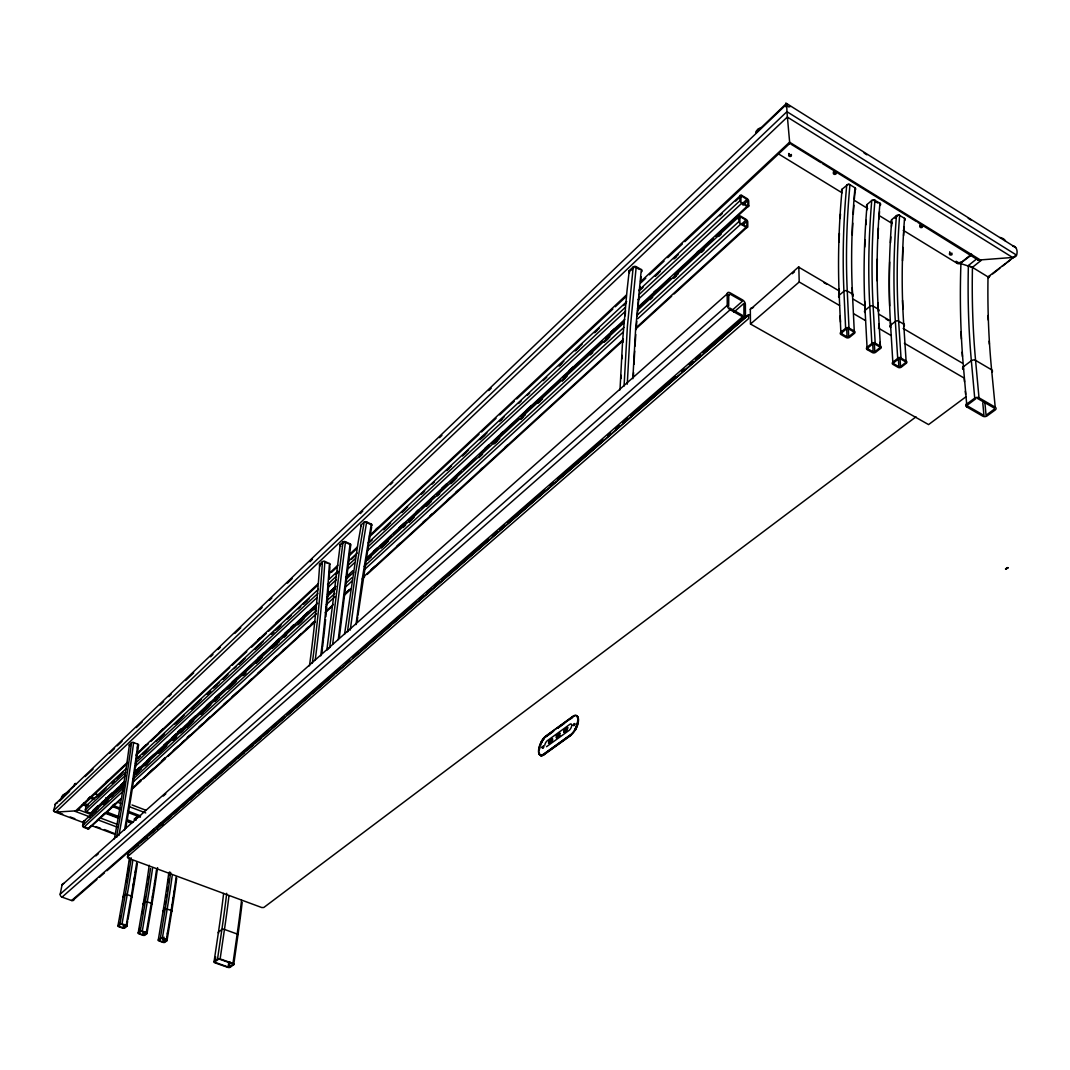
<?xml version="1.0" encoding="UTF-8"?>
<svg xmlns="http://www.w3.org/2000/svg" width="1070" height="1070" viewBox="0 0 1070 1070"><rect width="100%" height="100%" fill="white"/><g stroke="black" fill="none" stroke-linecap="round" stroke-linejoin="round"><path stroke-width="1.5" d="M1007.512 567.996L1007.485 567.969A3.437 2.046 -58.5 0 1 1007.485 567.635L1007.579 567.956M1005.653 569.213L1007.846 567.822M573.921 725.607L573.426 724.912M573.212 725.206L573.761 725.58M542.383 747.395L542.851 748.091M627.261 384.17L630.444 326.256L636.222 266.671A2.153 1.551 0.4 0 0 633.199 266.952L629.254 270.643L627.033 290.492L622.646 340.086L620.011 389.694A2.22 1.525 0.7 0 0 619.624 390.216M624.064 386.083L627.381 326.524L633.199 266.952M632.838 378.713L635.634 329.092L641.304 269.546L636.222 266.671M633.44 375.891L633.587 372.587M620.961 378.593L621.108 375.289M633.975 364.322L634.697 351.094M1007.9 567.916L1005.907 568.972M621.991 358.758L622.192 355.454M635.018 346.132L635.794 334.562M623.061 342.226L623.302 338.922M636.155 329.6L636.797 321.334M786.985 105.435L786.731 103.589L1015.671 247.531L1012.862 245.926C1018.306 246.194 1018.841 257.964 1012.581 257.469L978.127 260.09L917.873 222.453M637.212 316.372L637.934 308.106M625.188 315.797L625.468 312.48M638.242 304.803L639.031 296.537M639.526 291.575L640.047 286.613M640.569 281.651L641.117 276.689M339.284 637.88L350.692 545.459A1.806 1.11 7.4 0 0 350.104 543.881L345.503 541.754A1.806 1.11 7.5 0 0 343.029 541.928L340.247 544.577L326.832 650.132L328.744 648.433M350.238 630.123L357.527 576.703L366.676 521.933A1.832 1.137 7.6 0 0 364.161 522.106L361.285 524.781L358.035 543.012L344.527 634.416M338.254 639.633L350.104 543.881M343.029 541.928L329.694 647.591A1.872 1.083 7.3 0 1 330.189 647.31M332.663 644.14L345.503 541.754M355.976 624.599L362.248 578.857L371.303 524.099L366.676 521.933M357.166 621.603L357.741 617.015M563.81 732.134L564.077 730.021L567.448 727.573L567.18 729.686L563.81 732.134L566.592 730.783M564.331 732.415L564.612 730.288L567.983 727.854M357.942 615.491L368.441 545.473M556.681 737.952L556.962 735.839L560.305 733.418M559.49 735.25L559.77 733.137L556.427 735.558L556.146 737.685L560.025 735.531M551.879 740.774L552.16 738.661L548.843 741.069L548.562 743.168L552.401 741.042L552.682 738.942L549.365 741.336L549.084 743.449L552.401 741.042M229.167 967.053L230.117 962.024M223.617 893.423A625.147 180.362 -71.3 0 1 218.454 932.117L214.08 961.529A1.926 0.869 7.6 0 0 214.856 962.799L227.642 967.32A1.926 0.869 7.4 0 0 230.237 967.24L233.715 964.712A1.926 0.869 7.4 0 0 232.952 963.441L237.165 934.016A631.755 185.645 -71.4 0 0 241.539 900.378M233.715 964.712L237.914 935.3A1.913 0.883 7.4 0 0 237.165 934.016L224.459 929.429A1.913 0.896 7.6 0 0 221.878 929.509L218.454 932.117A1.913 0.883 7.7 0 0 218.641 933.12M228.82 962.064L228.111 966.986L215.03 962.331M232.952 963.441L220.139 958.907L224.459 929.429A633.346 183.237 -71.3 0 0 228.98 895.737M215.659 956.901L214.923 961.836L218.614 959.175M214.08 961.529L217.531 958.987L221.878 929.509A631.755 182.368 -71.3 0 0 226.72 893.289M168.833 872.531A534.452 148.797 -70.8 0 1 163.135 910.757L158.293 939.915A1.511 0.682 8.3 0 0 158.935 940.918L162.921 942.336L163.456 939.072M164.071 937.173L163.269 942.068L159.283 940.65M164.807 938.764L164.272 942.028L166.412 940.303M162.921 942.336A1.511 0.682 8.3 0 0 164.94 942.269L167 940.65A1.511 0.682 8.3 0 0 166.358 939.647L171.133 910.476A539.374 151.285 -70.8 0 0 176.109 877.079M166.331 940.423L166.867 937.159M167.401 933.896L167.936 930.646M167 940.65L171.762 911.493A537.862 151.111 -70.8 0 0 176.724 878.122M158.293 939.915L160.339 938.296L165.168 909.112A538.571 149.987 -70.8 0 0 170.652 872.465M160.339 938.296A1.511 0.696 8.3 0 1 162.359 938.229L167.174 909.045A539.788 150.616 -70.8 0 0 172.203 875.634M157.571 867.636A539.976 147.754 -70.7 0 1 151.927 904.337L146.978 933.562L144.931 935.18A1.511 0.696 8.6 0 1 142.912 935.247L138.886 933.829A1.511 0.696 8.6 0 1 138.217 932.813L140.25 931.181A1.525 0.696 8.6 0 1 142.283 931.101L147.285 901.863A541.915 147.232 -70.7 0 0 152.542 868.372M142.912 935.247L143.474 931.983M143.808 931.716L143.246 934.979L139.234 933.562M144.825 931.676L144.263 934.953L146.376 933.2M146.978 933.562A1.525 0.696 8.6 0 0 146.309 932.532L151.285 903.294A541.5 147.914 -70.7 0 0 156.487 869.83M138.217 932.813L143.26 903.588A536.552 145.453 -70.7 0 0 149.225 865.282M138.819 933.174L139.742 928.145M142.256 913.512L142.818 910.289M140.25 931.181L145.279 901.93A540.698 146.617 -70.7 0 0 150.549 868.452M368.695 543.948L371.624 527.242M124.655 924.52L124.067 927.797L126.086 926.152L131.249 896.058A543.64 144.49 -70.6 0 0 136.692 862.527M129.443 857.979A538.678 142.056 -70.6 0 1 123.21 896.366L117.981 925.644A1.525 0.696 8.9 0 0 118.663 926.673L122.729 928.105A1.525 0.696 8.8 0 0 124.749 928.038L126.768 926.393L127.624 921.471M127.918 919.839L131.918 897.101A542.115 144.343 -70.6 0 0 137.348 863.584M117.981 925.644L119.987 923.999L125.217 894.68A542.838 143.193 -70.6 0 0 131.209 857.872M119.987 923.999A1.525 0.696 8.9 0 1 122.02 923.918L127.223 894.6A544.068 143.808 -70.6 0 0 132.72 861.056M123.638 924.56L123.063 927.837L118.997 926.393M916 416.832L263.822 907.48L261.789 907.547L127.905 858.073L127.798 853.74L748.839 314.62L418.37 601.567M118.583 926.005L119.238 922.607M119.827 919.331L120.402 916.067M364.161 522.106L354.986 576.877L347.469 631.808A1.886 1.11 7 0 1 347.964 631.527M98.253 806.726L92.127 812.384A1.511 1.23 45.2 0 1 90.522 813.16L86.443 811.622A1.511 1.244 45 0 1 85.332 809.829L86.081 805.977L126.34 768.434M120.121 800.079L89.465 828.086A1.511 1.244 45.6 0 1 87.847 828.875L83.754 827.351A1.525 1.257 45.4 0 1 82.631 825.545L83.393 821.653L124.909 783.347M83.567 824.502L84.075 821.907M96.915 879.46L74.258 899.161A2.474 2.1 47.2 0 1 71.596 900.525L62.047 897.128A2.488 2.1 46.7 0 1 60.214 894.159L62.033 884.957L727.199 293.849A3.772 2.087 49.4 0 1 730.114 292.819L742.46 299.854A3.758 2.073 49.7 0 1 745.375 304.188L745.482 315.69L702.923 352.699M126.594 764.127L77.053 810.779L54.797 812.17L53.5 810.726L55.734 803.409M574.523 723.695L573.573 725.259M574.884 723.855L574.349 725.045M543.426 746.218L542.704 747.609L541.848 747.368M543.787 746.378L543.44 747.275M743.931 315.329L743.931 303.372L733.873 312.173M746.86 226.412L746.873 221.383L743.195 224.753M747.85 205.56L747.863 200.612L742.981 205.132M728.764 294.223L728.697 306.194M739.905 216.969L739.878 221.998M740.948 196.184L740.922 201.147M54.757 804.586L786.731 104.098L786.931 111.681L1016.5 255.075L988.011 276.916A4801.518 1750.373 -27 0 0 991.609 369.805L995.22 407.202A3.036 1.966 -8.2 0 1 995.194 409.997L987.128 415.882A3.023 1.953 -8 0 1 982.875 416.217L966.691 406.894L966.411 403.751M88.69 828.06L91.231 825.599M543.613 747.395L543.252 746.098L542.169 747.796M574.71 724.898L574.349 723.574L573.4 725.139M134.94 819.379L137.013 817.48M163.71 911.118L163.79 910.998A534.371 148.904 -70.8 0 0 164.232 908.269M158.882 940.262L161.008 938.537M841.488 333.024L846.504 328.811M853.766 332.569L848.737 336.769L848.296 327.433M867.663 348.084L872.719 343.938M879.888 347.656L874.819 351.789L874.297 342.467M893.477 362.957L898.559 358.865M905.648 362.543L900.552 366.609L899.95 357.286M967.414 405.062L975.786 398.762M994.471 409.034L986.072 415.267L984.895 402.721M114.383 838.867A857.872 195.342 -70.7 0 0 129.43 744.707L131.543 742.674A1.578 0.843 9.7 0 1 133.63 742.54L137.803 744.198A1.578 0.843 9.6 0 1 138.485 745.429A861.123 198.258 -70.7 0 1 136.492 760.302M309.297 665.874A1.846 1.057 7.5 0 1 309.538 665.5A947.726 248.414 -70.5 0 0 319.689 564.278L322.431 561.63A1.792 1.11 7.4 0 1 324.865 561.442L329.426 563.515A1.779 1.097 7.3 0 1 330.028 565.08M320.452 564.626L322.284 562.86M73.99 785.607L61.418 797.631A4.481 3.437 -31.4 0 1 63.331 794.916M59.612 801.096L63.197 797.672M63.598 797.137L69.55 791.439M85.065 776.606L93.037 769.143M109.755 753.16L114.53 748.599M117.272 745.817L122.033 741.256M136.345 727.573L142.323 721.849M160.045 705.076L163.656 701.626M168.752 696.597L171.146 694.296M185.565 680.52L193.71 672.883M210.549 656.793L212.957 654.492M217.986 649.517L220.38 647.216M234.785 633.44L240.763 627.729M259.729 609.78L262.123 607.492M269.453 600.31L271.834 598.023M287.375 583.163L292.15 578.589M310.006 561.71L312.467 559.169M360.363 513.56L362.757 511.085M390.349 484.697L392.757 482.396M439.556 437.657L441.95 435.356M488.776 390.59L491.17 388.29M53.5 810.726L786.931 111.681L789.794 143.942M341.945 544.055L344.045 542.142M87.686 799.397L90.121 797.123M105.917 782.317L108.337 780.043M142.363 748.171L146.015 744.76M159.376 732.241L163.028 728.817M257.803 640.034L260.237 637.747M276.02 622.967L279.671 619.543M375.516 529.757L377.937 527.497M630.11 271.111L634.055 267.433M127.45 762.348L75.141 811.341L90.121 816.958M137.187 753.226L318.472 583.431M329.413 573.172L337.933 565.201M348.887 554.942L357.38 546.971M369.498 535.629L626.324 295.079M640.943 281.383L789.553 142.19L981.096 260.411L972.429 267.353L960.164 263.407L970.998 255.369M136.305 755.032L148.449 743.677M150.883 741.403L229.796 667.546M232.217 665.272L246.782 651.643M251.637 647.096L266.203 633.467M268.623 631.206L317.135 585.798M331.7 572.169L336.542 567.635M349.89 555.143L355.949 549.472M369.351 536.926L479.039 434.273M481.473 431.999L496.065 418.33M499.717 414.919L514.322 401.25M516.756 398.976L612.856 309.029M615.29 306.756L626.258 296.484M640.903 282.788L645.785 278.213M649.436 274.789L664.082 261.08M667.747 257.656L682.392 243.947M684.827 241.659L789.794 143.433M136.091 759.326L318.392 589.262M329.292 579.097L337.759 571.193M348.659 561.014L357.193 553.056M368.16 542.838L626.712 301.62M638.897 290.264L740.012 195.93A2.274 1.204 48.7 0 1 741.751 195.409L746.98 198.525A2.26 1.19 48.7 0 1 748.732 201.133L748.786 205.828L715.763 236.323M97.45 796.107L105.997 788.149M112.096 782.451L114.543 780.177M116.978 777.903L123.077 772.219M137.722 758.563L140.17 756.289M142.604 754.016L148.703 748.318M156.033 741.497L164.566 733.525M175.534 723.307L184.067 715.362M195.034 705.13L201.12 699.446M207.219 693.775L209.653 691.501M214.535 686.953L219.403 682.406M223.055 679.009L227.937 674.461M234.022 668.777L236.457 666.503M238.904 664.229L244.99 658.558M254.713 649.49L263.193 641.585M276.515 629.173L281.356 624.653M287.402 619.008L291.04 615.624M298.303 608.843L300.724 606.596M303.144 604.336L309.203 598.692M351.589 559.169L355.253 555.758M369.872 542.115L372.306 539.842M383.274 529.623L390.59 522.802M402.775 511.447L407.657 506.899M422.276 493.257L424.71 490.983M432.026 484.175L434.46 481.901M446.658 470.532L451.527 465.998M462.494 455.766L468.606 450.069M480.818 438.687L486.917 433.002M500.345 420.47L504.01 417.059M518.656 403.403L521.103 401.13M527.202 395.432L529.65 393.158M543.078 380.639L546.743 377.215M558.955 365.833L563.837 361.285M576.048 349.903L582.147 344.206M595.562 331.7L599.227 328.289M623.583 305.579L626.017 303.305M640.636 289.676L643.07 287.402M655.255 276.047L660.136 271.499M674.742 257.87L678.407 254.473M719.816 215.846L722.263 213.585M735.652 201.093L741.751 195.409M96.527 797.137L103.843 790.315M116.041 778.933L120.923 774.386M142.885 753.909L146.55 750.498M158.748 739.129L163.63 734.568M174.597 724.35L181.913 717.542M194.098 706.187L198.966 701.639M213.585 688.01L217.237 684.599M223.336 678.915L225.77 676.655M239.172 664.149L242.823 660.752M254.981 649.423L261.04 643.779M275.565 630.23L280.407 625.709M303.412 604.269L307.05 600.885M383.555 529.556L388.437 525.009M401.838 512.517L405.503 509.106M421.339 494.34L423.773 492.066M446.939 470.479L449.373 468.205M462.788 455.7L466.453 452.289M479.882 439.757L484.763 435.209M499.422 421.553L501.857 419.266M559.262 365.766L561.696 363.492M575.138 350.973L578.79 347.549M594.666 332.77L597.1 330.496M655.589 275.966L658.023 273.693M673.873 258.927L676.307 256.653M111.975 783.106L114.423 780.832M191.262 709.209L193.697 706.936M207.112 694.443L210.763 691.033M271.566 634.376L273.987 632.116M335.753 574.563L338.173 572.303M739.316 198.458L741.751 196.184L747.328 199.568M85.332 809.829L125.618 772.353M135.382 763.258L317.83 593.489M327.527 584.474L336.007 576.569M348.138 565.294L355.454 558.486M367.652 547.131L625.348 307.358M638.763 294.865L740.052 200.625L740.012 195.93M86.443 811.622L125.538 775.335M135.315 766.254L316.747 597.836M327.661 587.697L336.154 579.82M348.272 568.558L354.384 562.887M367.812 550.421L625.763 310.969M637.987 299.627L741.818 203.233L747.061 206.349A2.274 1.204 48.8 0 0 748.786 205.828M742.112 203.835L746.994 199.314M93.09 810.244L97.985 805.723M135.944 770.627L139.608 767.23M177.553 732.161L181.218 728.764M291.013 627.234L293.447 624.987M104.913 799.678L112.27 792.883M120.83 784.965L123.291 782.692M146.55 761.185L153.893 754.403M163.697 745.349L167.361 741.951M172.257 737.431L175.935 734.033M189.377 721.595L195.489 715.95M206.497 705.772L210.161 702.388M215.057 697.867L219.952 693.347M232.177 682.045L237.072 677.524M257.843 658.317L263.915 652.7M276.06 641.465L278.494 639.218M284.566 633.614L288.218 630.243M302.797 616.761L307.652 612.267M329.533 592.044L334.388 587.55M373.403 551.491L377.068 548.094M399.097 527.751L403.978 523.23M416.217 511.915L418.664 509.654M441.91 488.174L446.792 483.653M484.75 448.571L488.428 445.173M500.68 433.845L503.127 431.571M526.413 410.051L531.322 405.517M569.307 370.394L572.985 366.997M610.957 331.914L614.621 328.517M653.757 292.351L656.204 290.09M696.557 252.787L699.004 250.527M90.522 813.16L124.802 781.474M134.593 772.42L317.656 603.226M327.38 594.251L335.886 586.387M345.597 577.399L352.886 570.658M366.355 558.219L624.733 319.422M638.188 306.983L747.061 206.349M101.931 803.329L112.952 793.151M116.63 789.754L123.973 782.959M133.777 773.918L139.902 768.26M143.567 764.863L154.602 754.671M158.266 751.287L168.07 742.232M171.748 738.835L182.756 728.67M185.204 726.41L196.211 716.245M199.876 712.847L210.884 702.682M213.331 700.422L224.339 690.257M226.786 687.997L237.794 677.832M241.459 674.434L251.249 665.393M256.145 660.872L265.868 651.897M269.52 648.527L279.243 639.552M282.881 636.182L295.039 624.947M297.473 622.7L308.414 612.602M310.848 610.355L315.703 605.861M327.861 594.639L335.151 587.898M346.091 577.787L349.743 574.429M366.836 558.634L377.844 548.455M380.291 546.195L391.312 536.03M393.76 533.769L405.985 522.468M408.432 520.207L419.453 510.029M421.901 507.768L434.126 496.467M436.573 494.206L447.594 484.041M450.042 481.781L461.05 471.603M463.497 469.342L475.749 458.027M479.427 454.63L489.231 445.575M491.692 443.314L518.656 418.397M521.103 416.136L560.332 379.904M562.793 377.63L602.009 341.41M605.673 338.013L624.024 321.067M637.479 308.641L670.502 278.133M674.18 274.749L713.316 238.583M134.673 774.332L315.69 607.292M326.751 597.1L335.338 589.169M346.386 578.977L353.715 572.209M365.927 560.934L624.024 322.779M637.479 310.367L738.969 216.715A2.287 1.217 48.8 0 1 740.707 216.167L745.977 219.283A2.274 1.217 48.9 0 1 747.756 221.905L747.796 226.666A2.287 1.217 49 0 1 746.057 227.228L635.553 328.236M88.676 817.493L98.453 808.479M103.335 803.971L107 800.587M111.882 796.08L124.107 784.818M135.101 774.68L141.213 769.049M144.878 765.665L149.76 761.158M158.32 753.267L166.867 745.389M172.965 739.758L176.617 736.387M181.499 731.88L193.71 720.632M204.691 710.507L210.79 704.876M214.455 701.492L219.337 696.998M229.1 687.997L236.416 681.242M242.529 675.611L244.963 673.364M255.998 663.186L262.137 657.528M273.184 647.323L279.337 641.666M284.245 637.131L286.707 634.871M297.754 624.679L303.893 619.008M367.665 560.212L371.33 556.828M381.094 547.813L388.423 541.059M403.096 527.537L405.53 525.276M409.195 521.906L414.09 517.398M426.301 506.123L431.183 501.616M437.296 495.985L439.743 493.738M450.737 483.586L456.85 477.956M478.878 457.639L482.557 454.242M494.808 442.953L499.703 438.433M520.515 419.239L525.423 414.719M538.892 402.293L542.57 398.909M562.165 380.84L567.06 376.319M590.319 354.865L592.767 352.605M604.991 341.33L609.887 336.823M650.239 299.613L652.673 297.353M673.458 278.187L678.353 273.679M701.586 252.252L704.033 250.005M718.706 236.47L721.153 234.21M88.957 817.4L96.287 810.645M110.946 797.137L113.393 794.876M117.058 791.506L121.94 786.998M135.382 774.6L139.046 771.229M145.159 765.598L147.593 763.338M158.587 753.2L165.917 746.445M180.562 732.95L182.997 730.703M186.661 727.319L191.543 722.825M203.741 711.563L208.623 707.069M214.722 701.438L217.17 699.191M228.151 689.067L235.467 682.312M256.265 663.132L259.957 659.735M272.235 648.407L277.157 643.872M298.035 624.626L301.727 621.229M314.005 609.9L316.466 607.64M381.375 547.773L386.257 543.266M409.476 521.866L411.923 519.605M426.582 506.097L429.03 503.836M451.018 483.56L454.683 480.176M493.872 444.05L497.55 440.653M520.822 419.199L523.27 416.939M537.969 403.39L540.417 401.13M562.459 380.8L564.906 378.539M604.082 342.413L607.76 339.029M673.792 278.133L676.24 275.886M103.215 804.627L108.097 800.119M172.845 740.44L176.51 737.056M200.919 714.559L203.353 712.312M243.639 675.183L246.073 672.936M738.273 219.216L740.721 216.969L746.325 220.34M82.631 825.545L124.187 787.306M132.733 779.441L316.359 610.448M327.42 600.257L334.803 593.476M345.851 583.297L351.963 577.666M364.201 566.418L623.863 327.433M637.345 315.035L738.995 221.477L738.969 216.715M83.754 827.351L124.107 790.289M132.68 782.438L316.479 613.685M326.31 604.644L334.923 596.739M345.998 586.574L352.124 580.943M364.362 569.708L623.074 332.181M637.787 318.673L740.774 224.111L746.057 227.228M741.095 224.566L745.991 220.072M111.267 806.941L114.945 803.57M137 783.4L140.678 780.03M161.517 760.984L165.195 757.614M187.237 737.457L189.684 735.224M311.29 624.011L313.751 621.75M97.37 819.995L104.726 813.267M147.633 774.038L153.759 768.434M173.367 750.511L178.262 746.031M181.94 742.674L184.388 740.427M199.087 726.998L202.765 723.641M206.43 720.284L210.108 716.913M223.576 704.608L227.255 701.238M232.15 696.771L237.045 692.29M249.297 681.095L251.744 678.848M257.897 673.217L261.602 669.847M273.933 658.572L276.394 656.311M282.56 650.68L285.021 648.433M298.584 636.035L301.044 633.774M305.98 629.267L308.441 627.02M346.667 592.071L349.128 589.824M371.21 569.628L374.888 566.271M396.97 546.088L400.648 542.731M422.717 522.548L425.164 520.301M430.073 515.82L432.521 513.573M447.247 500.131L449.694 497.884M455.82 492.28L458.281 490.033M480.39 469.824L482.851 467.577M504.973 447.34L507.434 445.093M87.847 828.875L120.95 798.621M131.984 788.536L314.901 621.336M325.989 611.197L333.385 604.443M344.486 594.291L350.652 588.66M362.904 577.452L623.275 339.457M132.386 788.871L140.972 781.033M143.433 778.799L165.502 758.63M167.95 756.383L315.369 621.71M325.24 612.695L331.406 607.064M343.737 595.803L349.903 590.172M362.182 578.95L364.629 576.717M367.09 574.47L621.336 342.199M636.075 328.731L671.679 296.203M674.14 293.969L746.579 227.79M138.338 817.132A1.485 0.736 9.4 0 0 136.371 817.226L134.365 819.005A1.485 0.736 9.4 0 0 135.007 820.088M841.729 191.062A2.287 1.699 -8.2 0 1 842.117 189.176L847.868 184.468A2.274 1.685 -8.5 0 1 849.968 184.709L854.983 187.812A2.287 1.699 -8.6 0 1 855.371 189.925M95.912 855.893L98.413 853.673M163.322 796.053L165.823 793.833M727.627 296.363L730.114 294.156L742.473 301.192L732.428 310.006M60.214 894.159L727.239 305.365L727.199 293.849M62.047 897.128L730.168 309.752L742.593 316.773A3.772 2.087 49.8 0 0 745.482 315.69M879.928 203.166A2412.837 1039.986 -35.8 0 0 878.256 309.163L880.383 346.158A2.367 1.618 -6.6 0 1 880.503 348.445L875.688 352.284A2.367 1.605 -6.4 0 1 872.358 352.578L867.168 349.582L865.082 310.34A2466.805 1056.197 -35.8 0 1 867.101 204.504L871.756 200.451A2.3 1.685 -8.9 0 1 873.775 199.769L879.928 203.166A2.287 1.672 -9 0 1 880.008 205.534M750.485 324.023L750.311 309.404L798.808 266.751L799.21 281.985L750.485 324.023L928.573 424.589L965.916 396.796M71.596 900.525L742.593 316.773M792.335 273.706L794.528 271.793M99.443 877.28L104.472 872.893M106.987 870.712L152.301 831.323M157.343 826.936L211.459 779.896M213.973 777.716L219.002 773.342M221.53 771.149L267.955 730.783M271.713 727.52L276.729 723.159M279.23 720.979L284.245 716.632M286.747 714.452L340.621 667.626M345.61 663.28L349.368 660.016M353.113 656.766L358.116 652.419M360.617 650.239L416.872 601.34M419.373 599.16L423.132 595.91M426.877 592.646L431.879 588.299M434.38 586.119L439.382 581.772M441.883 579.606L455.633 567.648M456.89 566.552L488.348 539.213M492.12 535.936L497.149 531.563M499.663 529.369L504.706 524.995M507.22 522.815L544.964 489.993M549.993 485.619L553.765 482.343M557.55 479.066L602.771 439.757M607.773 435.396L610.288 433.216M615.29 428.869L619.048 425.606M622.807 422.342L627.809 417.982M630.31 415.815L675.384 376.64M681.643 371.196L684.145 369.016M689.147 364.669L692.905 361.406M695.406 359.226L700.422 354.865M133.309 849.085L138.364 844.711M140.879 842.518L147.192 837.034M149.706 834.854L154.762 830.467M157.277 828.274L171.16 816.236M173.674 814.043L178.717 809.656M181.245 807.462L187.544 801.992M190.072 799.798L195.114 795.425M197.642 793.231L203.942 787.761M206.47 785.567L212.783 780.083M215.297 777.903L227.91 766.949M230.438 764.756L235.48 760.369M238.008 758.189L244.308 752.705M246.836 750.511L253.135 745.041M255.663 742.847L260.705 738.474M263.233 736.28L284.673 717.662M287.188 715.469L293.501 709.999M296.029 707.805L309.899 695.754M312.427 693.561L333.867 674.943M336.381 672.762L350.264 660.712M352.779 658.518L390.617 625.656M393.145 623.476L415.842 603.761M127.21 856.976L748.599 318.606L748.559 314.647M890.36 321.776A2435.173 1063.406 -35.1 0 0 890.681 327.54A2.327 1.605 -7.3 0 1 890.588 325.267A2427.201 1059.032 -35.1 0 1 891.765 219.631L896.446 215.632A2.287 1.658 -9.4 0 1 898.894 215.016L904.538 218.32A2.274 1.645 -9.4 0 1 904.591 220.647M894.921 218.133L897.262 216.14M840.846 332.222L845.621 328.303A2.381 1.645 -6.1 0 1 848.991 327.995L854.261 331.045A2.381 1.645 -6.2 0 1 854.408 333.372L849.607 337.277A2.381 1.632 -6 0 1 846.263 337.572L841.007 334.535A2.381 1.645 -5.9 0 1 840.846 332.222L839.214 295.213A2508.321 1052.746 -36.5 0 1 842.117 189.176M118.65 925.884L120.669 924.239M903.254 230.304L957.316 263.407A2.234 1.565 -10 0 0 960.445 263.113L971.587 254.112M966.691 406.894A3.036 1.966 -7.8 0 1 966.678 404.099L974.716 398.147L971.346 360.71A4951.652 1774.1 -27.4 0 1 968.39 265.547L976.79 258.793L978.127 260.09L981.096 260.411M880.383 346.158L875.193 343.149A2.367 1.618 -6.5 0 0 871.849 343.443L867.034 347.309A2.367 1.618 -6.3 0 0 867.168 349.582M138.899 933.053L140.932 931.408M972.429 267.353L988.025 276.916C989.951 278.615 986.754 276.929 990.379 275.739M992.733 273.88L999.808 268.276M1002.175 266.403L1005.746 263.581M1006.923 262.645L1010.521 259.809M1012.915 257.91L1016.5 255.075M897.703 358.37L892.861 362.182A2.354 1.592 -6.8 0 0 892.968 364.429L898.091 367.371A2.354 1.578 -6.8 0 0 901.395 367.09L906.25 363.305A2.367 1.592 -7 0 0 906.17 361.058L901.034 358.089A2.367 1.592 -6.9 0 0 897.703 358.37L895.349 321.428A2395.449 1046.366 -35.2 0 1 896.433 215.632M847.066 184.816L846.731 185.056A2474.696 1039.826 -36.6 0 0 843.936 291.254L845.621 328.303M539.588 754.872A8.734 3.705 -62.7 0 0 543.078 754.497L570.618 734.662L571.327 735.063L543.774 754.885A8.734 3.705 -62.7 0 1 540.283 755.259L539.588 754.872A12.693 5.377 -62.6 0 1 541.447 741.336A8.72 3.691 -62.6 0 1 545.553 736.227L572.972 716.245A8.868 3.812 -62.2 0 1 576.596 715.736L577.305 716.151A12.867 5.524 -62.3 0 1 575.58 729.82L575.045 729.553A12.867 5.524 -62.3 0 0 576.77 715.87M229.408 966.946L232.872 964.418M573.145 716.365L545.727 736.347A8.72 3.691 -62.6 0 0 541.621 741.457A12.693 5.377 -62.6 0 0 539.761 754.992A8.734 3.705 -62.7 0 0 543.252 754.618L570.805 734.782M553.912 730.797L546.088 736.508A8.72 3.691 -62.6 0 0 545.687 736.802M557.831 727.934L573.507 716.512M552.789 731.867L546.262 736.615L545.553 736.227M558.005 728.055L564.532 723.293M569.762 719.495L572.37 717.595M546.529 746.686L569.066 730.395A3.785 1.632 -62.3 0 0 571.701 725.741A3.785 1.632 -62.3 0 0 569.842 724.336L547.345 740.681A3.732 1.592 -62.6 0 0 544.75 745.255M1005.626 568.678L1005.68 569.16A3.424 2.046 -58.7 0 0 1005.613 568.799L1007.485 567.582M125.885 894.921L126.889 894.881M145.948 902.17L146.951 902.13M165.837 909.353L166.84 909.326M760.93 127.557L759.419 128.306A10.432 6.875 -10.1 0 0 757.908 129.31M543.025 748.024L541.861 747.114L542.557 747.502M988.6 277.718C987.998 276.408 989.429 277.866 988.025 277.598M56.67 802.995L57.633 802.848M753.507 307.491L751.795 307.892A3.263 2.314 -9.7 0 0 751.167 308.213M141.655 931.315L145.975 932.813M161.744 938.43L166.011 939.915M121.391 924.132L125.752 925.644M999.955 237.473L1000.731 237.674A10.446 7.142 -5 0 1 1003.085 238.61M968.39 265.547L972.456 267.353A4897.577 1761.568 -27.4 0 0 975.572 360.363L978.996 397.799L995.22 407.202M122.02 923.918L126.086 925.363A1.525 0.696 8.8 0 1 126.768 926.393M142.283 931.101L146.309 932.532M162.359 938.229L166.358 939.647M219.671 959.242L232.498 963.789M867.971 348.94L873.548 352.07M893.771 363.8L899.281 366.89M977.432 398.414L994.15 407.991M841.662 330.777L841.796 333.893L847.453 337.063M83.875 826.695L87.981 828.233M104.379 829.558L109.033 831.296M58.061 812.424L62.635 814.136M70.245 816.985L74.82 818.684M95.966 826.602L100.473 828.287M109.488 831.657L113.995 833.343M84.102 822.843L55.707 812.237L787.293 117.058L1012.581 257.469M91.806 825.719L115.092 834.426M78.03 809.589L92.02 814.845M99.791 817.774L116.737 824.141M97.611 819.767L116.911 827.016M144.477 837.369L147.593 838.532M83.447 803.209L88.141 804.974M106.88 812.063L119.372 816.784M127.183 819.74L133.429 822.094M106.826 813.187L117.152 817.092M127.49 820.998L130.594 822.161M82.35 804.613L86.991 806.365M105.596 813.387L117.874 818.015M128.614 822.068L131.65 823.218M898.894 215.016L899.643 215.311A2382.355 1042.314 -35.2 0 0 898.639 321.147L901.034 358.089M90.188 796.749L94.855 798.528M102.64 801.483L105.756 802.674M112.738 805.322L120.482 808.265M127.557 810.953L140.611 815.915M160.259 823.378L163.376 824.555M89.251 797.752L93.906 799.517M101.65 802.447L104.753 803.624M112.497 806.566L120.255 809.508M127.999 812.451L140.397 817.159M158.989 824.221L162.092 825.398M132.051 804.974L145.894 810.257M95.217 793.686L98.253 794.849M105.836 797.739L108.873 798.889M117.968 802.353L121.057 803.53M128.761 806.472L145.707 812.932M324.411 561.884L327.447 563.261M345.035 542.196L349.636 544.322M366.194 522.374L370.822 524.554M543.078 754.497L543.774 754.885M541.447 741.336L542.142 741.724A12.679 5.377 -62.6 0 0 541.407 743.222M576.596 715.736A12.867 5.524 -62.3 0 1 574.871 729.419L575.406 729.7A8.868 3.825 -62.3 0 1 571.153 734.943L543.6 754.765A8.734 3.705 -62.7 0 1 540.109 755.139A12.679 5.377 -62.6 0 1 539.133 752.718M76.304 783.735L75.475 783.507A6.701 2.501 87.6 0 0 75.007 783.668M635.553 267.299L639.379 269.439M742.593 315.409L729.606 307.959M967.748 406.118L983.945 415.441L982.782 402.882M848.189 328.65L853.459 331.7M874.391 343.791L879.58 346.8M900.231 358.731L905.354 361.687M799.21 281.985L839.535 305.485M853.94 313.871L865.456 320.585M878.43 328.129L891.39 335.686M904.351 343.243L963.401 377.643M839.549 291.134L798.782 267.219L798.942 267.955M853.445 299.279L864.68 305.859M879.005 314.259L889.023 320.144M903.147 328.423L962.117 362.997M823.833 282.547L826.602 284.165M885.973 318.98L888.782 320.625M740.774 223.322L746.057 226.425M741.804 202.444L747.047 205.574M956.139 261.24L960.312 263.728M778.077 153.639L842.09 192.841M854.89 200.692L867.703 208.53M879.072 215.498L891.885 223.336M874.19 200.785L877.908 203.073M791.198 144.303L820.851 162.6M822.255 163.469L916.495 221.597M790.048 106.666C787.814 108.685 784.939 101.489 786.049 103.135M864.105 153.063L866.887 154.802M968.243 218.293L970.998 220.019M128.855 854.408L127.798 853.74L128.48 854.836M960.338 261.963L960.445 263.113M957.249 262.645L957.316 263.407M966.678 404.099L963.428 366.729A5111.778 1816.686 -27.2 0 1 960.927 263.501M964.244 378.793L964.511 381.883M965.327 391.219L965.595 394.335M949.732 251.771L949.866 253.296A1.511 1.057 -10 0 0 949.879 254.807A1.511 1.057 -10 0 0 952.006 254.62L951.872 253.082A1.511 1.057 -10 0 1 949.545 253.122M920.2 225.315L920.24 225.823A1.525 1.097 -9.8 0 0 920.294 227.375A1.525 1.097 -9.8 0 0 922.434 227.174L922.313 225.636A1.525 1.097 -9.8 0 1 919.718 225.235M906.25 363.305L903.709 324.116A2374.905 1042.835 -35.1 0 1 904.538 218.32M898.292 357.433L898.894 366.742M892.875 362.877L890.588 325.267L895.349 321.428A2.327 1.605 -7.4 0 1 898.639 321.147L903.709 324.116A2.327 1.605 -7.5 0 1 903.789 326.377A2382.943 1047.222 -35 0 1 903.602 323.501M879.072 323.675L879.339 328.289M880.142 342.213L880.503 348.445M875.193 343.149L873.12 306.14A2420.634 1039.344 -35.9 0 1 874.966 200.117A2.247 1.645 -9 0 0 873.775 199.769M872.639 342.614L873.16 351.936M871.849 343.443L869.816 306.448A2434.143 1043.397 -35.9 0 1 871.756 200.451M854.261 331.045L852.456 294.009A2452.56 1036.536 -36.5 0 1 854.983 187.812M848.991 327.995L847.253 290.946A2460.746 1035.773 -36.6 0 1 849.954 184.722A2.274 1.685 -8.5 0 0 847.868 184.468M846.637 327.58L847.066 336.916M840.191 315.917L840.458 322.097M833.704 171.494L833.757 172.511A1.551 1.15 -8.3 0 0 833.864 174.142A1.551 1.15 -8.3 0 0 836.044 173.928L835.964 172.39A1.538 1.15 -8.3 0 1 833.316 171.976M789.031 153.558L789.058 154.575A1.551 1.177 -7.1 0 0 789.205 156.233A1.551 1.177 -7.1 0 0 791.385 156.006L791.332 154.468A1.551 1.177 -7.2 0 1 788.684 153.518M785.928 106.88L785.848 104.044L755.768 132.84A6.928 4.561 -10.2 0 1 757.975 129.35M750.284 309.404A2.006 1.418 -10 0 1 751.193 308.227M242.181 902.358A629.748 185.404 -71.4 0 1 238.102 933.963M217.531 958.987A1.939 0.869 7.5 0 1 220.139 958.907M992.224 371.919A2.996 1.979 -8.8 0 0 991.609 369.805L975.572 360.363A3.009 1.993 -8.6 0 0 971.346 360.71L963.428 366.729A2.996 1.979 -8.3 0 0 963.441 369.551A5141.497 1826.584 -27.1 0 1 963.201 366.649M962.425 356.497A5141.497 1826.584 -27.1 0 1 962.131 352.137M961.382 339.043A5141.497 1826.584 -27.1 0 1 961.061 331.753M974.716 398.147A3.049 1.979 -8.1 0 1 978.996 397.799M989.349 344.152A4828.335 1759.642 -26.9 0 1 989.175 341.143M988.265 320.05A4828.335 1759.642 -26.9 0 1 988.132 315.516M889.692 305.886A2435.173 1063.406 -35.1 0 1 889.678 262.03M890.467 242.81A2435.173 1063.406 -35.1 0 1 890.802 236.871M891.511 226.439A2435.173 1063.406 -35.1 0 1 891.845 221.958A2.274 1.645 -9.1 0 1 891.778 219.631M902.866 309.07A2382.943 1047.222 -35 0 1 902.558 300.362M902.532 260.799A2382.943 1047.222 -35 0 1 902.986 247.491M903.588 235.587A2382.943 1047.222 -35 0 1 904.163 226.639M641.304 269.533A2.153 1.551 0.2 0 1 641.679 271.713M629.641 272.823A2.14 1.551 0.5 0 1 629.254 270.643M131.918 897.101A1.511 0.709 8.9 0 0 131.249 896.058L127.223 894.6A1.511 0.709 9 0 0 125.217 894.68L123.21 896.366A1.511 0.709 9 0 0 123.424 897.182M136.358 817.226A542.838 143.193 -70.6 0 1 136.037 820.235M135.703 869.897A542.182 144.223 -70.6 0 1 135.288 872.545M134.66 876.544A542.182 144.223 -70.6 0 1 134.231 879.219M133.576 883.245A542.182 144.223 -70.6 0 1 133.121 885.947M130.112 858.22A538.598 142.163 -70.6 0 1 129.63 861.457M128.895 866.366A538.598 142.163 -70.6 0 1 128.387 869.656M127.972 872.304A538.598 142.163 -70.6 0 1 127.33 876.29M126.902 878.965A538.598 142.163 -70.6 0 1 126.461 881.64M171.762 911.493A1.498 0.696 8.4 0 0 171.133 910.476L167.174 909.045A1.498 0.696 8.4 0 0 165.168 909.112L163.135 910.757A1.498 0.696 8.4 0 0 163.309 911.56M174.236 891.029A537.942 150.99 -70.8 0 1 173.848 893.691M173.246 897.703A537.942 150.99 -70.8 0 1 172.832 900.392M172.203 904.444A537.942 150.99 -70.8 0 1 171.775 907.173M168.605 879.259A534.371 148.904 -70.8 0 1 168.15 882.523M167.455 887.458A534.371 148.904 -70.8 0 1 166.96 890.775M166.372 894.774A534.371 148.904 -70.8 0 1 165.957 897.449M165.328 901.488A534.371 148.904 -70.8 0 1 164.9 904.19M169.662 871.97A532.927 148.623 -70.8 0 1 169.234 875.193M865.215 312.641A2.341 1.632 -6.8 0 1 865.082 310.34L869.816 306.448A2.341 1.632 -7 0 1 873.12 306.14L878.256 309.163A2.341 1.632 -7.1 0 1 878.845 310.888M865.068 309.765A2474.937 1060.651 -35.8 0 1 864.694 301.098M864.747 247.036A2474.937 1060.651 -35.8 0 1 865.055 239.64M865.871 224.78A2474.937 1060.651 -35.8 0 1 866.165 220.313M866.954 209.854A2474.937 1060.651 -35.8 0 1 867.208 206.858A2.274 1.672 -8.7 0 1 867.115 204.504M878.376 311.464A2421.049 1044.454 -35.7 0 1 877.922 302.81M877.293 281.022A2421.049 1044.454 -35.7 0 1 877.32 259.047M877.935 238.369A2421.049 1044.454 -35.7 0 1 878.443 227.963M879.005 219.016A2421.049 1044.454 -35.7 0 1 879.54 211.526M73.977 785.581A4.454 1.658 87.6 0 1 75.007 783.721M63.304 794.876A6.942 5.337 -31.4 0 1 64.869 793.873L66.367 793.245A10.192 7.838 -31.4 0 1 66.848 793.084M62.033 884.957A2.474 2.087 46.4 0 1 63.812 883.459M730.168 309.752A3.785 2.1 49.6 0 1 727.239 305.365M133.63 742.553A863.557 197.174 -70.7 0 1 118.917 835.496M117.432 836.686A1.618 0.802 9.5 0 0 116.51 836.981A862.313 196.439 -70.7 0 0 131.543 742.674M130.125 745.937A1.578 0.843 9.7 0 1 129.43 744.72M136.278 761.813A861.123 198.258 -70.7 0 1 135.422 767.872M135.208 769.397A861.123 198.258 -70.7 0 1 125.778 828.073M137.803 744.198A862.848 198.258 -70.7 0 1 124.481 830.2M137.789 745.148A861.243 198.07 -70.7 0 1 137.415 748.104M136.813 752.544A861.243 198.07 -70.7 0 1 136.412 755.527M1003.031 238.65A6.741 4.601 -5 0 1 1005.546 241.258M86.081 805.977A1.511 1.23 44.9 0 1 87.686 805.215M741.818 203.233A2.274 1.204 48.7 0 1 740.052 200.625M371.317 524.099A1.832 1.137 7.4 0 1 371.892 525.718M361.178 525.851A1.832 1.137 7.6 0 1 361.285 524.781M83.393 821.653A1.511 1.244 45.3 0 1 85.011 820.877M740.774 224.111A2.287 1.217 48.9 0 1 738.995 221.477M324.865 561.442A954.146 250.821 -70.6 0 1 315.249 659.842M322.431 561.63A952.755 249.885 -70.5 0 1 312.333 663.012M320.291 565.843A1.779 1.097 7.5 0 1 319.689 564.278M329.935 566.659A951.297 252.092 -70.6 0 1 329.078 579.338M328.851 582.548A951.297 252.092 -70.6 0 1 326.952 605.5M326.818 606.891A951.297 252.092 -70.6 0 1 325.882 616.708M325.601 619.543A951.297 252.092 -70.6 0 1 323.621 638.242M323.461 639.699A951.297 252.092 -70.6 0 1 322.618 647.029M322.445 648.5A951.297 252.092 -70.6 0 1 321.909 652.941M329.426 563.515A953.276 252.145 -70.6 0 1 320.733 655.897M326.042 606.543A951.444 251.865 -70.6 0 1 325.788 609.338M151.927 904.337A1.511 0.709 8.7 0 0 151.285 903.294L147.285 901.863A1.511 0.709 8.7 0 0 145.279 901.93L143.26 903.588A1.498 0.709 8.7 0 0 143.915 904.631M153.545 829.37A536.552 145.453 -70.7 0 1 153.237 832.393M157.678 826.027A541.915 147.232 -70.7 0 1 157.37 829.049M148.249 876.945A536.485 145.56 -70.7 0 1 147.847 879.58M145.079 897.008A536.485 145.56 -70.7 0 1 144.624 899.736M147.232 884.368A535.027 145.293 -70.7 0 1 146.804 887.03M154.936 881.158A540.056 147.633 -70.7 0 1 154.535 883.82M153.919 887.819A540.056 147.633 -70.7 0 1 153.492 890.507M152.849 894.56A540.056 147.633 -70.7 0 1 152.408 897.262M839.067 288.887A2516.653 1057.294 -36.5 0 0 839.388 297.54A2.341 1.645 -6.4 0 1 839.214 295.213L843.936 291.254A2.354 1.658 -6.6 0 1 847.253 290.946L852.456 294.009A2.354 1.658 -6.7 0 1 852.603 296.337A2460.96 1041.083 -36.4 0 1 852.242 287.669M839.081 242.168A2516.653 1057.294 -36.5 0 1 839.415 233.3M840.177 218.467A2516.653 1057.294 -36.5 0 1 840.472 214.013M852.268 234.985A2460.96 1041.083 -36.4 0 1 852.777 223.122M853.285 214.187A2460.96 1041.083 -36.4 0 1 853.887 205.226M854.341 199.221A2460.96 1041.083 -36.4 0 1 854.97 191.717M340.849 546.168A1.806 1.11 7.6 0 1 340.247 544.577M540.283 755.259A12.679 5.377 -62.6 0 1 540.042 754.965M539.842 754.631A12.679 5.377 -62.6 0 1 539.307 752.839M539.36 749.829A12.679 5.377 -62.6 0 1 539.775 747.716M540.47 745.482A12.679 5.377 -62.6 0 1 540.751 744.733M542.463 741.149A8.72 3.691 -62.6 0 1 544.282 738.514M573.908 716.245A8.868 3.812 -62.2 0 1 577.131 716.017A12.867 5.524 -62.3 0 1 575.406 729.7M574.871 729.419A8.881 3.825 -62.3 0 1 570.618 734.662M539.186 749.709A12.679 5.377 -62.6 0 1 539.802 746.86M540.296 745.375A12.679 5.377 -62.6 0 1 540.898 743.851M541.233 743.102A12.679 5.377 -62.6 0 1 541.968 741.617M542.289 741.028A8.72 3.691 -62.6 0 1 544.108 738.394M544.51 737.952A8.72 3.691 -62.6 0 1 545.299 737.15"/></g></svg>
